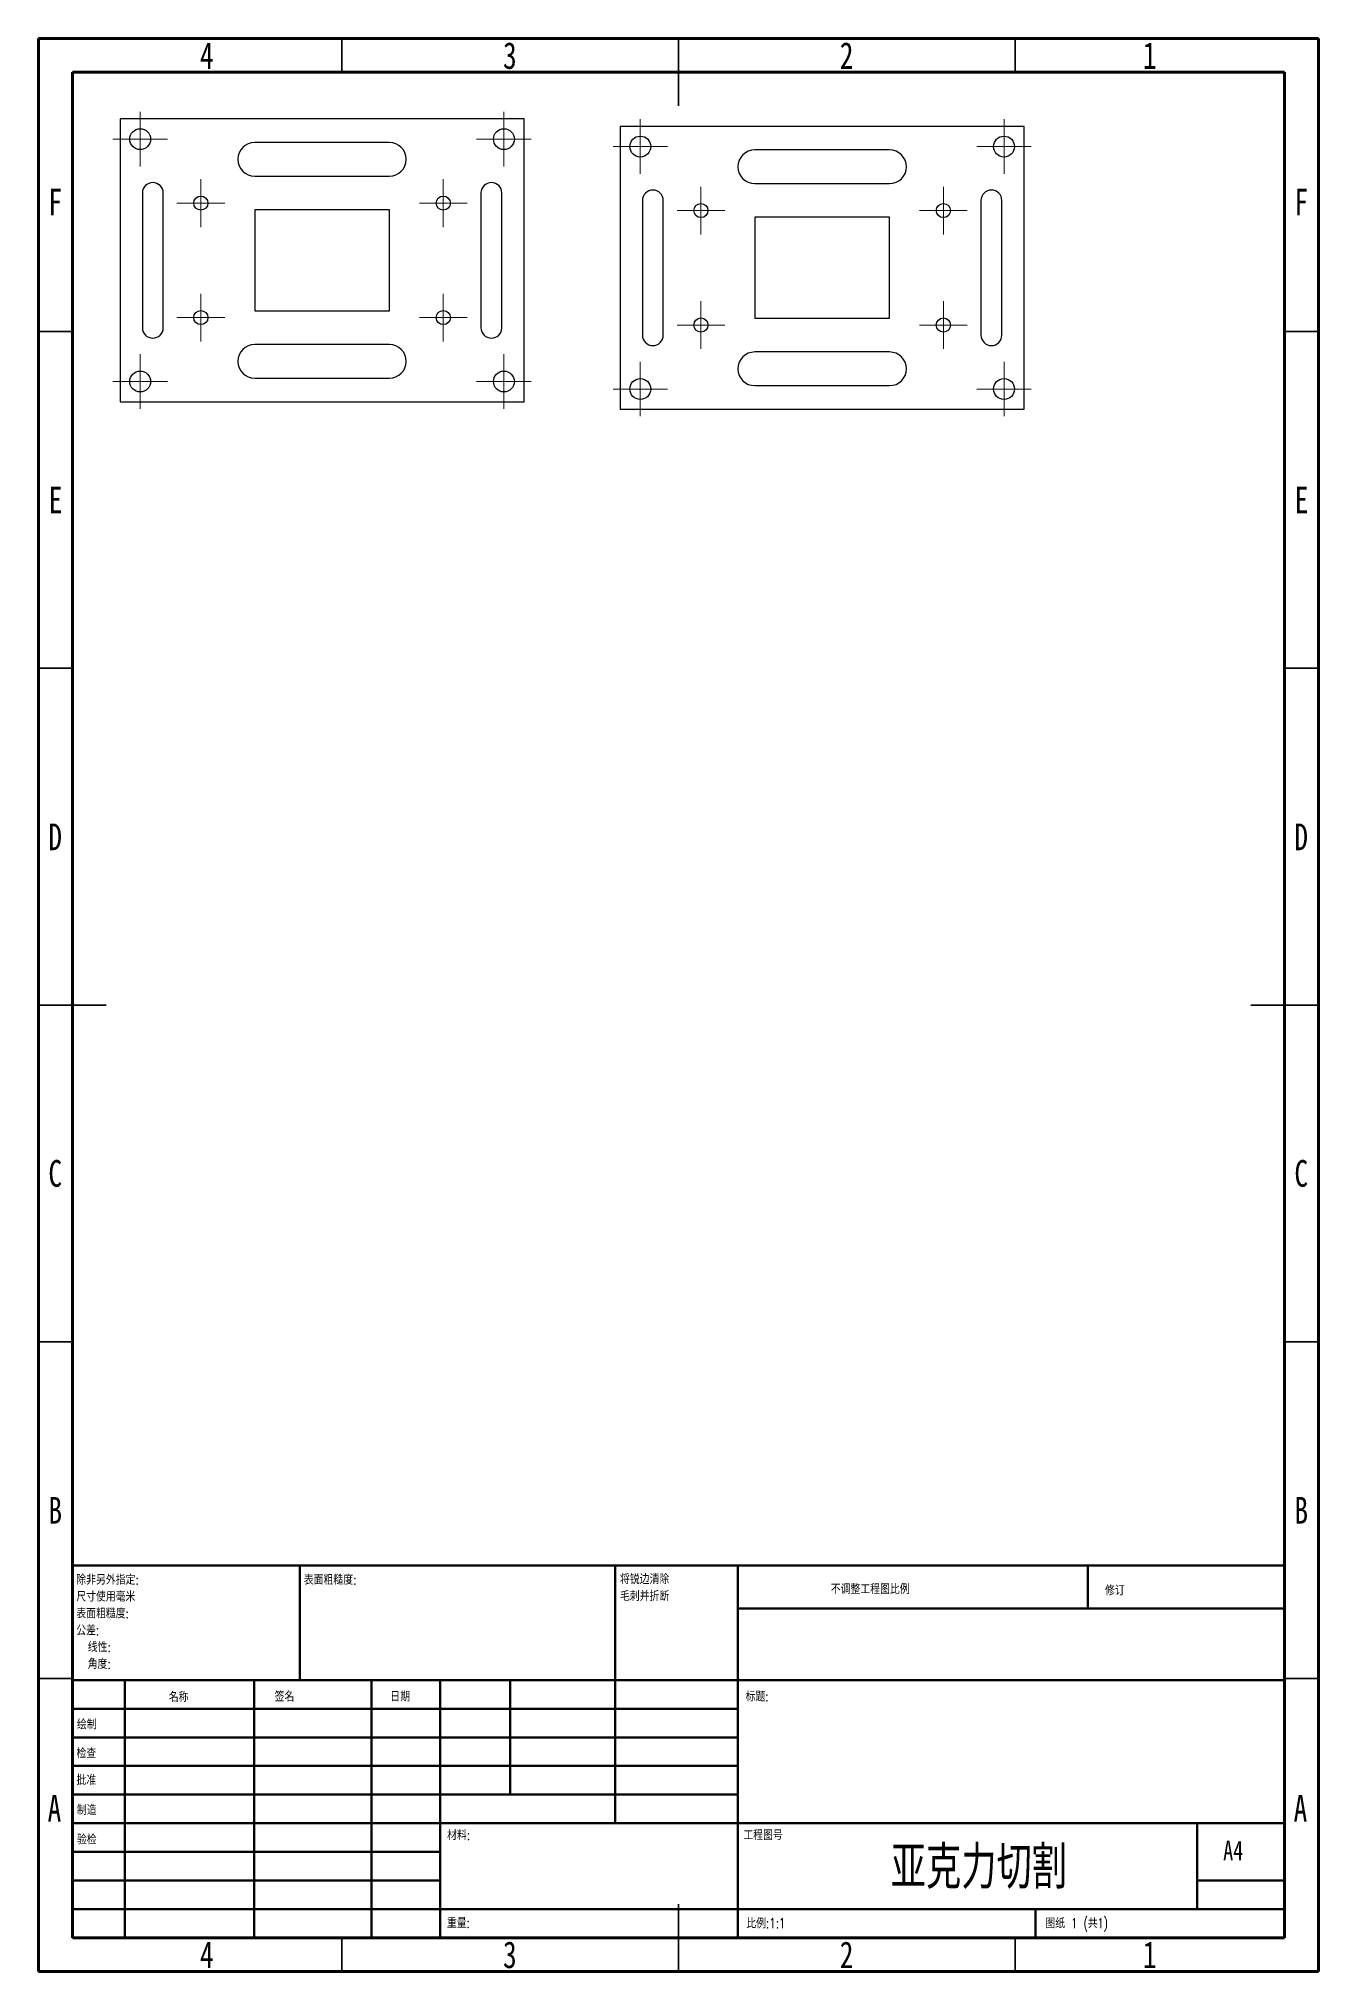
# Model space of a CAD drawing. Header units: millimetres. Extents: x 15 to 205, y 5 to 292.
import ezdxf

# ---------------------------------------------------------------- set-up
doc = ezdxf.new("R2010")
doc.units = ezdxf.units.MM
doc.styles.add('SLDTEXTSTYLE0', font='TXT', dxfattribs={"width": 0.75})
doc.styles.add('SLDTEXTSTYLE1', font='TXT', dxfattribs={"width": 0.75, "bigfont": 'bigfont'})
doc.styles.add('SLDTEXTSTYLE2', font='TXT', dxfattribs={"width": 0.694444, "bigfont": 'bigfont'})

# ---------------------------------------------------------------- blocks, each defined once
blk = doc.blocks.new('SW_NOTE_0')
at = {"color": 0, "linetype": 'Continuous', "lineweight": 0, "char_height": 1.5, "attachment_point": 1, "style": 'SLDTEXTSTYLE1'}
for s, insert in [('除非另外指定:', (0, 1.93)), ('尺寸使用毫米', (0, -0.57)), ('表面粗糙度:', (0, -3.07)), ('公差:', (0, -5.57)), ('线性:', (1.69, -8.07)), ('角度:', (1.69, -10.57))]:
    blk.add_mtext(s, dxfattribs=dict(at, insert=insert))
blk = doc.blocks.new('SW_NOTE_0_1')
at = {"color": 0, "linetype": 'Continuous', "lineweight": 0, "char_height": 1.5, "attachment_point": 1, "style": 'SLDTEXTSTYLE1'}
for s, insert in [('将锐边清除', (0, 1.93)), ('毛刺并折断', (0, -0.57))]:
    blk.add_mtext(s, dxfattribs=dict(at, insert=insert))
blk = doc.blocks.new('SW_CENTERMARKSYMBOL_0')
at = {"color": 0, "linetype": 'Continuous', "lineweight": 18}
for p, q in [((0, 2.5), (0, 3.55)), ((-2.5, 0), (-3.55, 0)), ((0, 0), (-2.5, 0)), ((0, 0), (0, 2.5)), ((0, 0), (0, -2.5)), ((0, 0), (2.5, 0)), ((2.5, 0), (3.55, 0)), ((0, -2.5), (0, -3.55))]:
    blk.add_line(p, q, dxfattribs=at)
blk = doc.blocks.new('SW_CENTERMARKSYMBOL_1')
at = {"color": 0, "linetype": 'Continuous', "lineweight": 18}
for p, q in [((0, 2.5), (0, 3.55)), ((-2.5, 0), (-3.55, 0)), ((0, 0), (-2.5, 0)), ((0, 0), (0, 2.5)), ((0, 0), (0, -2.5)), ((0, 0), (2.5, 0)), ((2.5, 0), (3.55, 0)), ((0, -2.5), (0, -3.55))]:
    blk.add_line(p, q, dxfattribs=at)
blk = doc.blocks.new('SW_CENTERMARKSYMBOL_2')
at = {"color": 0, "linetype": 'Continuous', "lineweight": 18}
for p, q in [((0, 2.5), (0, 3.55)), ((-2.5, 0), (-3.55, 0)), ((0, 0), (-2.5, 0)), ((0, 0), (0, 2.5)), ((0, 0), (0, -2.5)), ((0, 0), (2.5, 0)), ((2.5, 0), (3.55, 0)), ((0, -2.5), (0, -3.55))]:
    blk.add_line(p, q, dxfattribs=at)
blk = doc.blocks.new('SW_CENTERMARKSYMBOL_3')
at = {"color": 0, "linetype": 'Continuous', "lineweight": 18}
for p, q in [((0, 2.5), (0, 3.55)), ((-2.5, 0), (-3.55, 0)), ((0, 0), (-2.5, 0)), ((0, 0), (0, 2.5)), ((0, 0), (0, -2.5)), ((0, 0), (2.5, 0)), ((2.5, 0), (3.55, 0)), ((0, -2.5), (0, -3.55))]:
    blk.add_line(p, q, dxfattribs=at)
blk = doc.blocks.new('SW_CENTERMARKSYMBOL_4')
at = {"color": 0, "linetype": 'Continuous', "lineweight": 18}
for p, q in [((0, 2.5), (0, 4.05)), ((-2.5, 0), (-4.05, 0)), ((0, 0), (-2.5, 0)), ((0, 0), (0, 2.5)), ((0, 0), (0, -2.5)), ((0, 0), (2.5, 0)), ((2.5, 0), (4.05, 0)), ((0, -2.5), (0, -4.05))]:
    blk.add_line(p, q, dxfattribs=at)
blk = doc.blocks.new('SW_CENTERMARKSYMBOL_5')
at = {"color": 0, "linetype": 'Continuous', "lineweight": 18}
for p, q in [((0, 2.5), (0, 4.05)), ((-2.5, 0), (-4.05, 0)), ((0, 0), (-2.5, 0)), ((0, 0), (0, 2.5)), ((0, 0), (0, -2.5)), ((0, 0), (2.5, 0)), ((2.5, 0), (4.05, 0)), ((0, -2.5), (0, -4.05))]:
    blk.add_line(p, q, dxfattribs=at)
blk = doc.blocks.new('SW_CENTERMARKSYMBOL_6')
at = {"color": 0, "linetype": 'Continuous', "lineweight": 18}
for p, q in [((0, 2.5), (0, 4.05)), ((-2.5, 0), (-4.05, 0)), ((0, 0), (-2.5, 0)), ((0, 0), (0, 2.5)), ((0, 0), (0, -2.5)), ((0, 0), (2.5, 0)), ((2.5, 0), (4.05, 0)), ((0, -2.5), (0, -4.05))]:
    blk.add_line(p, q, dxfattribs=at)
blk = doc.blocks.new('SW_CENTERMARKSYMBOL_7')
at = {"color": 0, "linetype": 'Continuous', "lineweight": 18}
for p, q in [((0, 2.5), (0, 4.05)), ((-2.5, 0), (-4.05, 0)), ((0, 0), (-2.5, 0)), ((0, 0), (0, 2.5)), ((0, 0), (0, -2.5)), ((0, 0), (2.5, 0)), ((2.5, 0), (4.05, 0)), ((0, -2.5), (0, -4.05))]:
    blk.add_line(p, q, dxfattribs=at)
blk = doc.blocks.new('SW_CENTERMARKSYMBOL_8')
at = {"color": 0, "linetype": 'Continuous', "lineweight": 18}
for p, q in [((0, 2.5), (0, 3.55)), ((-2.5, 0), (-3.55, 0)), ((0, 0), (-2.5, 0)), ((0, 0), (0, 2.5)), ((0, 0), (0, -2.5)), ((0, 0), (2.5, 0)), ((2.5, 0), (3.55, 0)), ((0, -2.5), (0, -3.55))]:
    blk.add_line(p, q, dxfattribs=at)
blk = doc.blocks.new('SW_CENTERMARKSYMBOL_9')
at = {"color": 0, "linetype": 'Continuous', "lineweight": 18}
for p, q in [((0, 2.5), (0, 3.55)), ((-2.5, 0), (-3.55, 0)), ((0, 0), (-2.5, 0)), ((0, 0), (0, 2.5)), ((0, 0), (0, -2.5)), ((0, 0), (2.5, 0)), ((2.5, 0), (3.55, 0)), ((0, -2.5), (0, -3.55))]:
    blk.add_line(p, q, dxfattribs=at)
blk = doc.blocks.new('SW_CENTERMARKSYMBOL_10')
at = {"color": 0, "linetype": 'Continuous', "lineweight": 18}
for p, q in [((0, 2.5), (0, 3.55)), ((-2.5, 0), (-3.55, 0)), ((0, 0), (-2.5, 0)), ((0, 0), (0, 2.5)), ((0, 0), (0, -2.5)), ((0, 0), (2.5, 0)), ((2.5, 0), (3.55, 0)), ((0, -2.5), (0, -3.55))]:
    blk.add_line(p, q, dxfattribs=at)
blk = doc.blocks.new('SW_CENTERMARKSYMBOL_11')
at = {"color": 0, "linetype": 'Continuous', "lineweight": 18}
for p, q in [((0, 2.5), (0, 3.55)), ((-2.5, 0), (-3.55, 0)), ((0, 0), (-2.5, 0)), ((0, 0), (0, 2.5)), ((0, 0), (0, -2.5)), ((0, 0), (2.5, 0)), ((2.5, 0), (3.55, 0)), ((0, -2.5), (0, -3.55))]:
    blk.add_line(p, q, dxfattribs=at)
blk = doc.blocks.new('SW_CENTERMARKSYMBOL_12')
at = {"color": 0, "linetype": 'Continuous', "lineweight": 18}
for p, q in [((0, 2.5), (0, 4.05)), ((-2.5, 0), (-4.05, 0)), ((0, 0), (-2.5, 0)), ((0, 0), (0, 2.5)), ((0, 0), (0, -2.5)), ((0, 0), (2.5, 0)), ((2.5, 0), (4.05, 0)), ((0, -2.5), (0, -4.05))]:
    blk.add_line(p, q, dxfattribs=at)
blk = doc.blocks.new('SW_CENTERMARKSYMBOL_13')
at = {"color": 0, "linetype": 'Continuous', "lineweight": 18}
for p, q in [((0, 2.5), (0, 4.05)), ((-2.5, 0), (-4.05, 0)), ((0, 0), (-2.5, 0)), ((0, 0), (0, 2.5)), ((0, 0), (0, -2.5)), ((0, 0), (2.5, 0)), ((2.5, 0), (4.05, 0)), ((0, -2.5), (0, -4.05))]:
    blk.add_line(p, q, dxfattribs=at)
blk = doc.blocks.new('SW_CENTERMARKSYMBOL_14')
at = {"color": 0, "linetype": 'Continuous', "lineweight": 18}
for p, q in [((0, 2.5), (0, 4.05)), ((-2.5, 0), (-4.05, 0)), ((0, 0), (-2.5, 0)), ((0, 0), (0, 2.5)), ((0, 0), (0, -2.5)), ((0, 0), (2.5, 0)), ((2.5, 0), (4.05, 0)), ((0, -2.5), (0, -4.05))]:
    blk.add_line(p, q, dxfattribs=at)
blk = doc.blocks.new('SW_CENTERMARKSYMBOL_15')
at = {"color": 0, "linetype": 'Continuous', "lineweight": 18}
for p, q in [((0, 2.5), (0, 4.05)), ((-2.5, 0), (-4.05, 0)), ((0, 0), (-2.5, 0)), ((0, 0), (0, 2.5)), ((0, 0), (0, -2.5)), ((0, 0), (2.5, 0)), ((2.5, 0), (4.05, 0)), ((0, -2.5), (0, -4.05))]:
    blk.add_line(p, q, dxfattribs=at)

msp = doc.modelspace()

# ---------------------------------------------------------------- linework, layer by layer
at = {"color": 7, "linetype": 'Continuous', "lineweight": 70}
for p, q in [((15, 5), (15, 292)), ((15, 292), (205, 292)), ((205, 292), (205, 5)), ((20, 10), (20, 287)), ((20, 287), (200, 287)), ((200, 287), (200, 10)), ((200, 10), (20, 10)), ((205, 5), (15, 5))]:
    msp.add_line(p, q, dxfattribs=at)
at = {"color": 7, "linetype": 'Continuous', "lineweight": 35}
for p, q in [((60, 287), (60, 292)), ((110, 292), (110, 282)), ((110, 287), (110, 292)), ((160, 287), (160, 292)), ((20, 248.5), (15, 248.5)), ((200, 248.5), (205, 248.5)), ((20, 198.5), (15, 198.5)), ((200, 198.5), (205, 198.5)), ((15, 148.5), (25, 148.5)), ((20, 148.5), (15, 148.5)), ((205, 148.5), (195, 148.5)), ((200, 148.5), (205, 148.5)), ((20, 98.5), (15, 98.5)), ((200, 98.5), (205, 98.5)), ((20, 48.5), (15, 48.5)), ((200, 48.5), (205, 48.5)), ((110, 5), (110, 15)), ((60, 10), (60, 5)), ((110, 10), (110, 5)), ((160, 10), (160, 5))]:
    msp.add_line(p, q, dxfattribs=at)
at = {"color": 7, "linetype": 'Continuous', "lineweight": 25}
for p, q in [((27.08, 280.08), (27.08, 238.08)), ((87.08, 280.08), (27.08, 280.08)), ((87.08, 238.08), (87.08, 280.08)), ((101.33, 278.97), (101.33, 236.97)), ((161.33, 278.97), (101.33, 278.97)), ((161.33, 236.97), (161.33, 278.97)), ((67.08, 276.58), (47.08, 276.58)), ((141.33, 275.47), (121.33, 275.47)), ((47.08, 271.58), (67.08, 271.58)), ((121.33, 270.47), (141.33, 270.47)), ((30.4, 269.08), (30.4, 249.08)), ((33.5, 249.08), (33.5, 269.08)), ((80.67, 269.08), (80.67, 249.08)), ((83.77, 249.08), (83.77, 269.08)), ((104.64, 267.97), (104.64, 247.97)), ((107.74, 247.97), (107.74, 267.97)), ((154.91, 267.97), (154.91, 247.97)), ((158.01, 247.97), (158.01, 267.97)), ((47.08, 266.58), (47.08, 251.58)), ((67.08, 266.58), (47.08, 266.58)), ((67.08, 251.58), (67.08, 266.58)), ((121.33, 265.47), (121.33, 250.47)), ((141.33, 265.47), (121.33, 265.47)), ((141.33, 250.47), (141.33, 265.47)), ((47.08, 251.58), (67.08, 251.58)), ((121.33, 250.47), (141.33, 250.47)), ((67.08, 246.58), (47.08, 246.58)), ((141.33, 245.47), (121.33, 245.47)), ((47.08, 241.58), (67.08, 241.58)), ((121.33, 240.47), (141.33, 240.47)), ((27.08, 238.08), (87.08, 238.08)), ((101.33, 236.97), (161.33, 236.97))]:
    msp.add_line(p, q, dxfattribs=at)
at = {"color": 7, "linetype": 'Continuous', "lineweight": 50}
for p, q in [((20, 65.25), (200, 65.25)), ((20, 65.25), (20, 10)), ((53.8, 48.25), (53.8, 65.25)), ((100.6, 65.25), (100.6, 27)), ((118.8, 65.25), (118.8, 10)), ((170.8, 58.88), (170.8, 65.25)), ((200, 58.88), (118.8, 58.88)), ((200, 48.25), (20, 48.25)), ((27.8, 48.25), (27.8, 10)), ((46.99, 48.25), (46.99, 10)), ((64.4, 48.25), (64.4, 10)), ((74.6, 10), (74.6, 48.25)), ((85, 31.25), (85, 48.25)), ((118.8, 44), (20, 44)), ((118.8, 39.75), (20, 39.75)), ((118.8, 35.5), (20, 35.5)), ((118.8, 31.25), (20, 31.25)), ((74.6, 27), (20, 27)), ((74.6, 27), (200, 27)), ((187, 14.25), (187, 27)), ((74.6, 22.75), (20, 22.75)), ((74.6, 18.5), (20, 18.5)), ((200, 18.5), (187, 18.5)), ((20, 14.25), (200, 14.25)), ((163, 10), (163, 14.25))]:
    msp.add_line(p, q, dxfattribs=at)
at = {"color": 7, "linetype": 'Continuous', "lineweight": 25}
for centre, radius in [((30.08, 277.08), 1.55), ((84.08, 277.08), 1.55), ((104.33, 275.97), 1.55), ((158.33, 275.97), 1.55), ((39.08, 267.58), 1.05), ((75.08, 267.58), 1.05), ((113.33, 266.47), 1.05), ((149.33, 266.47), 1.05), ((39.08, 250.58), 1.05), ((75.08, 250.58), 1.05), ((113.33, 249.47), 1.05), ((149.33, 249.47), 1.05), ((30.08, 241.08), 1.55), ((84.08, 241.08), 1.55), ((104.33, 239.97), 1.55), ((158.33, 239.97), 1.55)]:
    msp.add_circle(centre, radius, dxfattribs=at)
for centre, radius, start, end in [((47.08, 274.08), 2.5, 90, 270), ((67.08, 274.08), 2.5, 270, 90), ((121.33, 272.97), 2.5, 90, 270), ((141.33, 272.97), 2.5, 270, 90), ((31.95, 269.08), 1.55, 0, 180), ((82.22, 269.08), 1.55, 0, 180), ((106.19, 267.97), 1.55, 0, 180), ((156.46, 267.97), 1.55, 0, 180), ((31.95, 249.08), 1.55, 180, 360), ((82.22, 249.08), 1.55, 180, 0), ((106.19, 247.97), 1.55, 180, 360), ((156.46, 247.97), 1.55, 180, 0), ((47.08, 244.08), 2.5, 90, 270), ((67.08, 244.08), 2.5, 270, 90), ((121.33, 242.97), 2.5, 90, 270), ((141.33, 242.97), 2.5, 270, 90)]:
    msp.add_arc(centre, radius, start, end, dxfattribs=at)

# ---------------------------------------------------------------- block references
at = {"color": 7, "linetype": 'Continuous', "lineweight": 0}
for name, p in [('SW_CENTERMARKSYMBOL_7', (30.08, 277.08)), ('SW_CENTERMARKSYMBOL_6', (84.08, 277.08)), ('SW_CENTERMARKSYMBOL_15', (104.33, 275.97)), ('SW_CENTERMARKSYMBOL_14', (158.33, 275.97)), ('SW_CENTERMARKSYMBOL_1', (39.08, 267.58)), ('SW_CENTERMARKSYMBOL_2', (75.08, 267.58)), ('SW_CENTERMARKSYMBOL_9', (113.33, 266.47)), ('SW_CENTERMARKSYMBOL_10', (149.33, 266.47)), ('SW_CENTERMARKSYMBOL_0', (39.08, 250.58)), ('SW_CENTERMARKSYMBOL_3', (75.08, 250.58)), ('SW_CENTERMARKSYMBOL_8', (113.33, 249.47)), ('SW_CENTERMARKSYMBOL_11', (149.33, 249.47)), ('SW_CENTERMARKSYMBOL_4', (30.08, 241.08)), ('SW_CENTERMARKSYMBOL_5', (84.08, 241.08)), ('SW_CENTERMARKSYMBOL_12', (104.33, 239.97)), ('SW_CENTERMARKSYMBOL_13', (158.33, 239.97)), ('SW_NOTE_0', (20.59, 61.99)), ('SW_NOTE_0_1', (101.31, 62.07))]:
    msp.add_blockref(name, p, dxfattribs=at)

# ---------------------------------------------------------------- texts
for s, insert, char_height, attachment_point, style in [('4', (39.96, 291.48), 3.97, 2, 'SLDTEXTSTYLE0'), ('3', (84.96, 291.48), 3.97, 2, 'SLDTEXTSTYLE0'), ('2', (134.96, 291.48), 3.97, 2, 'SLDTEXTSTYLE0'), ('1', (179.96, 291.48), 3.97, 2, 'SLDTEXTSTYLE0'), ('F', (17.46, 269.73), 3.97, 2, 'SLDTEXTSTYLE0'), ('F', (202.46, 269.73), 3.97, 2, 'SLDTEXTSTYLE0'), ('E', (17.51, 225.48), 3.97, 2, 'SLDTEXTSTYLE0'), ('E', (202.51, 225.48), 3.97, 2, 'SLDTEXTSTYLE0'), ('D', (17.45, 175.45), 3.97, 2, 'SLDTEXTSTYLE0'), ('D', (202.45, 175.45), 3.97, 2, 'SLDTEXTSTYLE0'), ('C', (17.46, 125.48), 3.97, 2, 'SLDTEXTSTYLE0'), ('C', (202.46, 125.48), 3.97, 2, 'SLDTEXTSTYLE0'), ('B', (17.47, 75.45), 3.97, 2, 'SLDTEXTSTYLE0'), ('B', (202.47, 75.45), 3.97, 2, 'SLDTEXTSTYLE0'), ('表面粗糙度:', (54.37, 63.92), 1.5, 1, 'SLDTEXTSTYLE1'), ('不调整工程图比例', (132.61, 62.53), 1.5, 1, 'SLDTEXTSTYLE1'), ('修订', (173.33, 62.33), 1.5, 1, 'SLDTEXTSTYLE1'), ('名称', (34.32, 46.5), 1.5, 1, 'SLDTEXTSTYLE1'), ('签名', (50.03, 46.56), 1.5, 1, 'SLDTEXTSTYLE1'), ('日期', (67.21, 46.58), 1.5, 1, 'SLDTEXTSTYLE1'), ('标题:', (119.96, 46.58), 1.5, 1, 'SLDTEXTSTYLE1'), ('绘制', (20.68, 42.43), 1.5, 1, 'SLDTEXTSTYLE1'), ('检查', (20.62, 38.15), 1.5, 1, 'SLDTEXTSTYLE1'), ('批准', (20.62, 34.18), 1.5, 1, 'SLDTEXTSTYLE1'), ('A', (17.34, 31.2), 3.97, 2, 'SLDTEXTSTYLE0'), ('制造', (20.68, 29.73), 1.5, 1, 'SLDTEXTSTYLE1'), ('A', (202.34, 31.2), 3.97, 2, 'SLDTEXTSTYLE0'), ('材料:', (75.65, 25.99), 1.5, 1, 'SLDTEXTSTYLE1'), ('工程图号', (119.63, 25.99), 1.5, 1, 'SLDTEXTSTYLE1'), ('验检', (20.68, 25.35), 1.5, 1, 'SLDTEXTSTYLE1'), ('亚克力切割', (154.6, 23.61), 6.35, 2, 'SLDTEXTSTYLE1'), ('A4', (190.87, 24.41), 2.91, 1, 'SLDTEXTSTYLE0'), ('重量:', (75.62, 12.95), 1.499, 1, 'SLDTEXTSTYLE1'), ('比例:1:1', (120.07, 12.9), 1.5, 1, 'SLDTEXTSTYLE1'), ('图纸 1 (共1)', (164.48, 12.9), 1.5, 1, 'SLDTEXTSTYLE2'), ('4', (39.96, 9.45), 3.97, 2, 'SLDTEXTSTYLE0'), ('3', (84.96, 9.45), 3.97, 2, 'SLDTEXTSTYLE0'), ('2', (134.96, 9.45), 3.97, 2, 'SLDTEXTSTYLE0'), ('1', (179.96, 9.45), 3.97, 2, 'SLDTEXTSTYLE0')]:
    msp.add_mtext(s, dxfattribs=dict(at, insert=insert, char_height=char_height, attachment_point=attachment_point, style=style))

doc.saveas('drawing.dxf')
